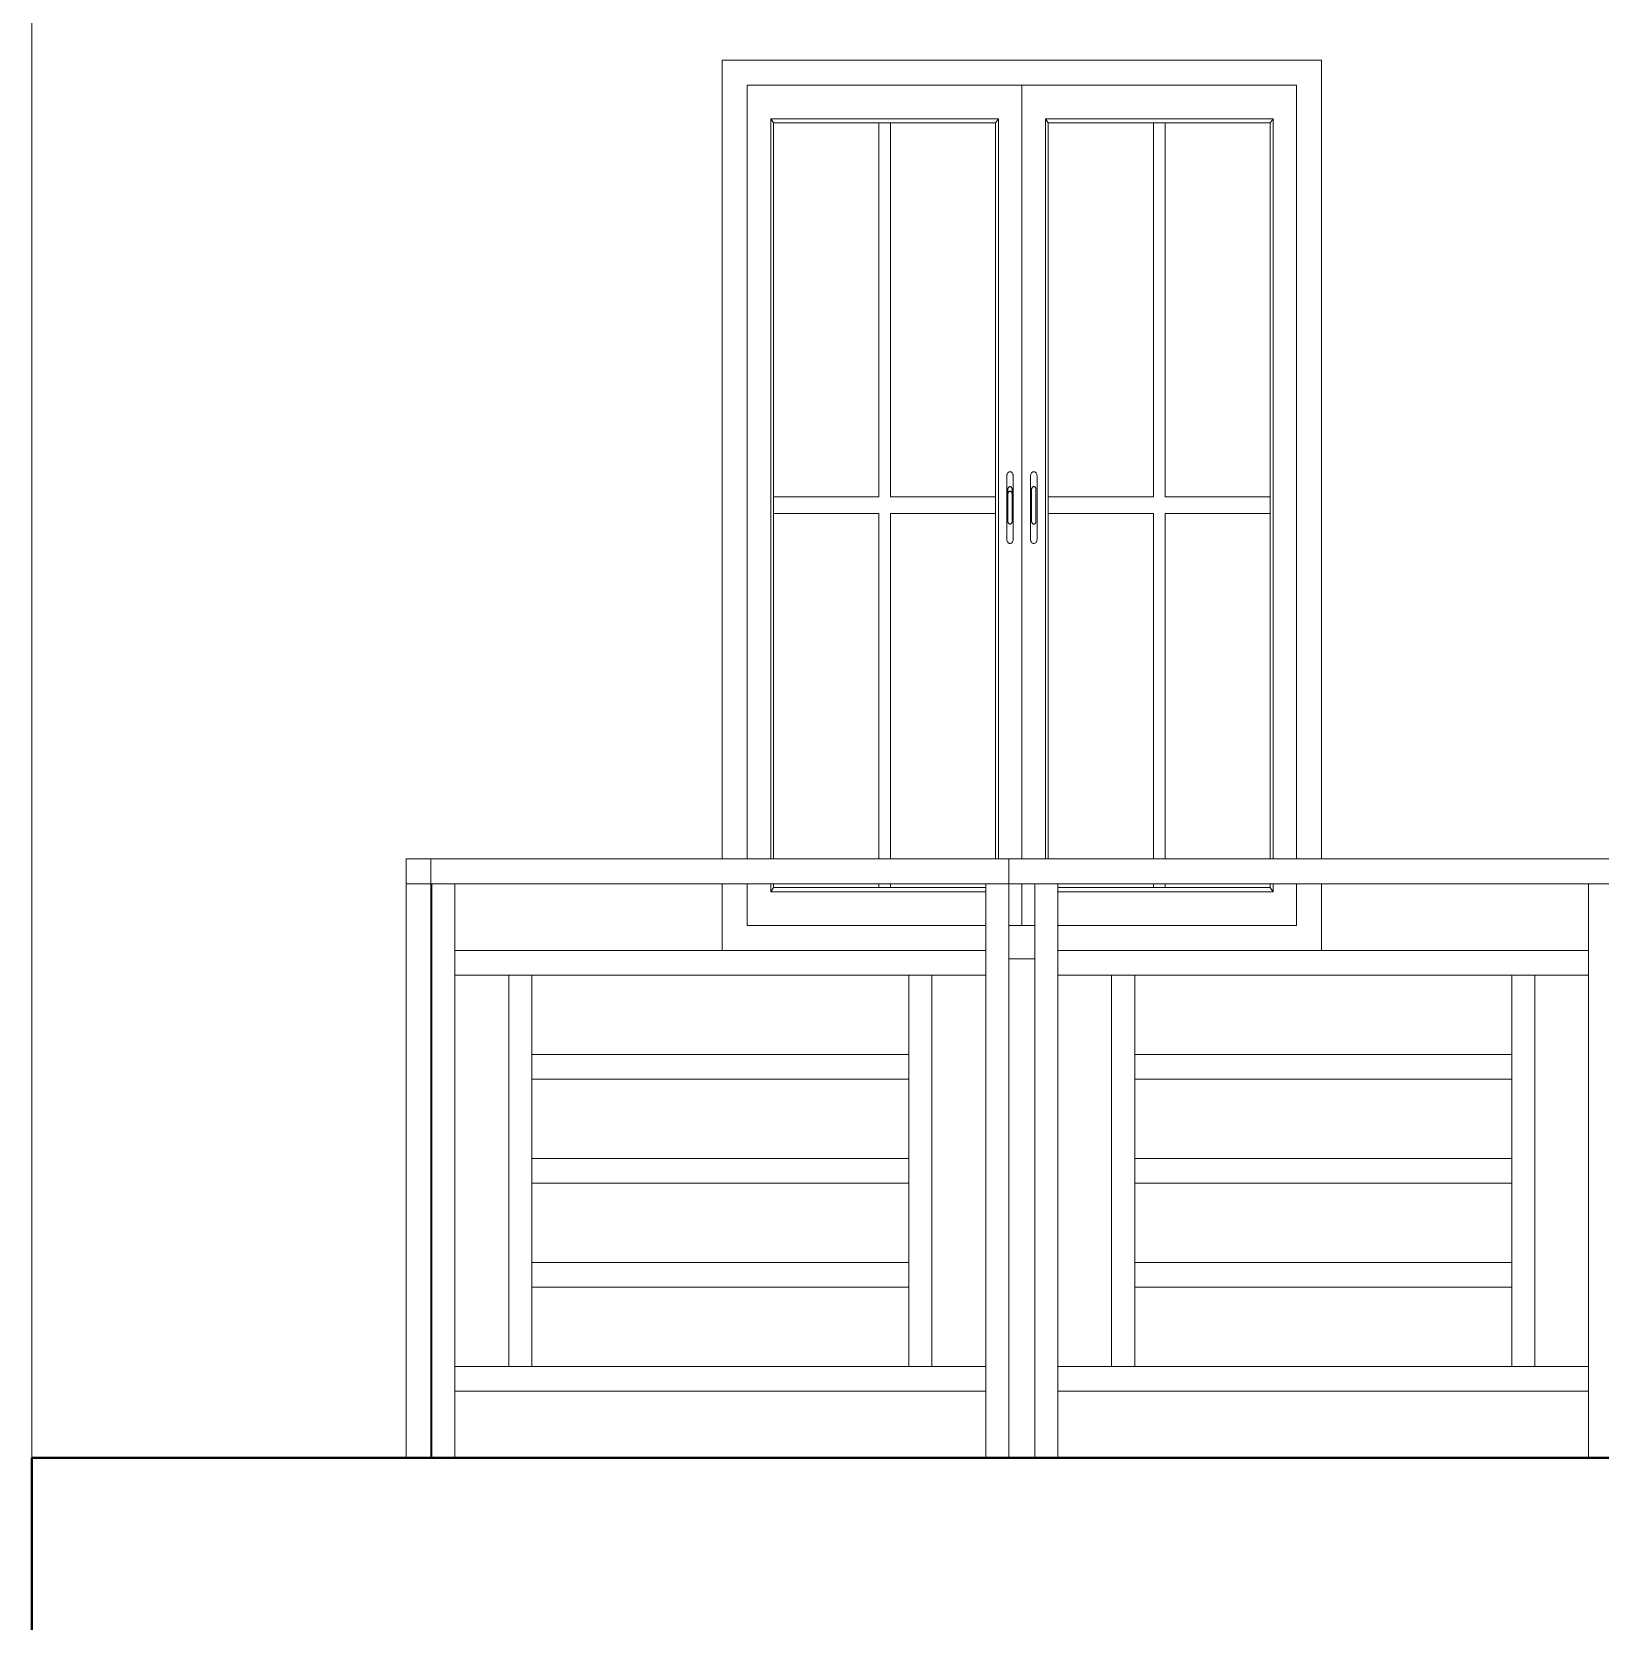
# Model space of a CAD drawing. Header units: inches. Extents: x 135267 to 147066, y -21506 to -19082.
# Drawn here: x 138689.8 to 138784, y -20262.1 to -20166.6 of the extents above; entities that cross this region are included whole.
import ezdxf

# ---------------------------------------------------------------- set-up
doc = ezdxf.new("R2010")
doc.units = ezdxf.units.IN
doc.header["$LTSCALE"] = 0.5
doc.header["$MEASUREMENT"] = 0
for name, color, linetype, lineweight in [('PARAPET', 50, 'Continuous', 13), ('wall', 1, 'Continuous', 40), ('window', 4, 'Continuous', 13)]:
    doc.layers.add(name, color=color, linetype=linetype, lineweight=lineweight)

msp = doc.modelspace()

# ---------------------------------------------------------------- linework, layer by layer
at = {"layer": 'PARAPET'}
for p, q in [((138689.792, -20252.295), (138689.792, -20132.295)), ((138712.273, -20216.295), (138712.273, -20217.795)), ((138713.773, -20216.295), (138712.273, -20216.295)), ((138713.773, -20216.295), (138731.273, -20216.295)), ((138713.773, -20216.295), (138713.773, -20252.295)), ((138731.273, -20216.295), (138747.864, -20216.295)), ((138747.864, -20216.295), (138748.489, -20216.295)), ((138748.489, -20252.295), (138748.489, -20216.295)), ((138748.489, -20216.295), (138749.273, -20216.295)), ((138749.273, -20216.295), (138767.273, -20216.295)), ((138767.273, -20216.295), (138784.706, -20216.295)), ((138712.273, -20217.795), (138820.923, -20217.795)), ((138712.273, -20252.295), (138712.273, -20217.795)), ((138713.825, -20252.295), (138713.825, -20217.795)), ((138715.211, -20252.295), (138715.211, -20217.795)), ((138747.103, -20252.295), (138747.103, -20217.795)), ((138750.041, -20252.295), (138750.041, -20217.795)), ((138751.428, -20218.018), (138751.428, -20217.795)), ((138751.428, -20252.295), (138751.428, -20218.018)), ((138783.319, -20252.295), (138783.319, -20217.795)), ((138715.211, -20221.795), (138731.273, -20221.795)), ((138731.273, -20221.795), (138747.103, -20221.795)), ((138751.428, -20221.795), (138767.273, -20221.795)), ((138767.273, -20221.795), (138783.319, -20221.795)), ((138747.103, -20223.295), (138715.211, -20223.295)), ((138718.447, -20246.795), (138718.447, -20223.295)), ((138719.833, -20246.795), (138719.833, -20223.295)), ((138742.481, -20246.795), (138742.481, -20223.295)), ((138743.867, -20246.795), (138743.867, -20223.295)), ((138783.319, -20223.295), (138751.428, -20223.295)), ((138754.663, -20246.795), (138754.663, -20223.295)), ((138756.05, -20246.795), (138756.05, -20223.295)), ((138778.697, -20246.795), (138778.697, -20223.295)), ((138780.084, -20246.795), (138780.084, -20223.295)), ((138719.833, -20228.045), (138742.481, -20228.045)), ((138756.05, -20228.045), (138778.697, -20228.045)), ((138742.481, -20229.545), (138719.833, -20229.545)), ((138778.697, -20229.545), (138756.05, -20229.545)), ((138719.833, -20234.295), (138742.481, -20234.295)), ((138756.05, -20234.295), (138778.697, -20234.295)), ((138742.481, -20235.795), (138719.833, -20235.795)), ((138778.697, -20235.795), (138756.05, -20235.795)), ((138719.833, -20240.545), (138742.481, -20240.545)), ((138756.05, -20240.545), (138778.697, -20240.545)), ((138742.481, -20242.045), (138719.833, -20242.045)), ((138778.697, -20242.045), (138756.05, -20242.045)), ((138718.447, -20246.795), (138715.211, -20246.795)), ((138719.833, -20246.795), (138718.447, -20246.795)), ((138742.481, -20246.795), (138719.833, -20246.795)), ((138743.867, -20246.795), (138742.481, -20246.795)), ((138747.103, -20246.795), (138743.867, -20246.795)), ((138754.663, -20246.795), (138751.428, -20246.795)), ((138756.05, -20246.795), (138754.663, -20246.795)), ((138778.697, -20246.795), (138756.05, -20246.795)), ((138780.084, -20246.795), (138778.697, -20246.795)), ((138783.319, -20246.795), (138780.084, -20246.795)), ((138747.103, -20248.295), (138715.211, -20248.295)), ((138783.319, -20248.295), (138751.428, -20248.295))]:
    msp.add_line(p, q, dxfattribs=at)
at = {"layer": 'wall'}
for p in [(138833.923, -20252.295), (138689.792, -20266.295)]:
    msp.add_line(p, (138689.792, -20252.295), dxfattribs=at)
at = {"layer": 'window'}
for p, q in [((138767.273, -20168.295), (138731.273, -20168.295)), ((138731.273, -20216.295), (138731.273, -20168.295)), ((138767.273, -20216.295), (138767.273, -20168.295)), ((138732.773, -20216.295), (138732.773, -20169.795)), ((138732.773, -20169.795), (138765.773, -20169.795)), ((138749.273, -20169.795), (138749.273, -20216.295)), ((138765.773, -20169.795), (138765.773, -20216.295)), ((138747.864, -20171.818), (138734.182, -20171.818)), ((138734.182, -20171.818), (138734.182, -20216.295)), ((138734.358, -20172.071), (138734.182, -20171.818)), ((138734.358, -20172.071), (138734.358, -20216.295)), ((138734.358, -20172.071), (138747.688, -20172.071)), ((138740.671, -20172.071), (138740.671, -20194.539)), ((138741.375, -20172.071), (138741.375, -20194.539)), ((138747.688, -20172.071), (138747.864, -20171.818)), ((138747.688, -20216.295), (138747.688, -20172.071)), ((138747.864, -20216.295), (138747.864, -20171.818)), ((138750.682, -20216.295), (138750.682, -20171.818)), ((138750.682, -20171.818), (138764.364, -20171.818)), ((138750.858, -20172.071), (138750.682, -20171.818)), ((138750.858, -20216.295), (138750.858, -20172.071)), ((138764.188, -20172.071), (138750.858, -20172.071)), ((138757.171, -20172.071), (138757.171, -20194.539)), ((138757.875, -20172.071), (138757.875, -20194.539)), ((138764.188, -20172.071), (138764.364, -20171.818)), ((138764.188, -20172.071), (138764.188, -20216.295)), ((138764.364, -20171.818), (138764.364, -20216.295)), ((138748.367, -20193.243), (138748.365, -20193.282)), ((138748.365, -20193.282), (138748.365, -20197.097)), ((138748.374, -20193.205), (138748.367, -20193.243)), ((138748.386, -20193.169), (138748.374, -20193.205)), ((138748.402, -20193.136), (138748.386, -20193.169)), ((138748.422, -20193.106), (138748.402, -20193.136)), ((138748.445, -20193.081), (138748.422, -20193.106)), ((138748.471, -20193.06), (138748.445, -20193.081)), ((138748.499, -20193.045), (138748.471, -20193.06)), ((138748.528, -20193.036), (138748.499, -20193.045)), ((138748.559, -20193.033), (138748.528, -20193.036)), ((138748.589, -20193.036), (138748.559, -20193.033)), ((138748.618, -20193.045), (138748.589, -20193.036)), ((138748.647, -20193.06), (138748.618, -20193.045)), ((138748.672, -20193.081), (138748.647, -20193.06)), ((138748.696, -20193.106), (138748.672, -20193.081)), ((138748.715, -20193.136), (138748.696, -20193.106)), ((138748.731, -20193.169), (138748.715, -20193.136)), ((138748.743, -20193.205), (138748.731, -20193.169)), ((138748.75, -20193.243), (138748.743, -20193.205)), ((138748.752, -20193.282), (138748.743, -20193.205)), ((138748.752, -20193.282), (138748.75, -20193.243)), ((138748.752, -20197.097), (138748.752, -20193.282)), ((138749.793, -20193.282), (138749.803, -20193.205)), ((138749.793, -20193.282), (138749.796, -20193.243)), ((138749.793, -20197.097), (138749.793, -20193.282)), ((138749.796, -20193.243), (138749.803, -20193.205)), ((138749.803, -20193.205), (138749.814, -20193.169)), ((138749.814, -20193.169), (138749.83, -20193.136)), ((138749.85, -20193.106), (138749.83, -20193.136)), ((138749.873, -20193.081), (138749.85, -20193.106)), ((138749.873, -20193.081), (138749.899, -20193.06)), ((138749.927, -20193.045), (138749.899, -20193.06)), ((138749.957, -20193.036), (138749.927, -20193.045)), ((138749.987, -20193.033), (138749.957, -20193.036)), ((138750.017, -20193.036), (138749.987, -20193.033)), ((138750.017, -20193.036), (138750.047, -20193.045)), ((138750.047, -20193.045), (138750.075, -20193.06)), ((138750.075, -20193.06), (138750.101, -20193.081)), ((138750.101, -20193.081), (138750.124, -20193.106)), ((138750.124, -20193.106), (138750.144, -20193.136)), ((138750.16, -20193.169), (138750.144, -20193.136)), ((138750.171, -20193.205), (138750.16, -20193.169)), ((138750.178, -20193.243), (138750.171, -20193.205)), ((138750.178, -20193.243), (138750.181, -20193.282)), ((138750.181, -20193.282), (138750.181, -20197.097)), ((138748.428, -20194.09), (138748.43, -20194.064)), ((138748.43, -20194.344), (138748.428, -20194.09)), ((138748.428, -20194.37), (138748.43, -20194.344)), ((138748.428, -20196.01), (138748.428, -20194.37)), ((138748.43, -20194.064), (138748.435, -20194.038)), ((138748.43, -20194.344), (138748.435, -20194.318)), ((138748.435, -20194.038), (138748.443, -20194.014)), ((138748.435, -20194.318), (138748.443, -20194.294)), ((138748.443, -20194.014), (138748.453, -20193.992)), ((138748.443, -20194.294), (138748.453, -20194.271)), ((138748.453, -20193.992), (138748.467, -20193.972)), ((138748.453, -20194.271), (138748.467, -20194.252)), ((138748.467, -20193.972), (138748.482, -20193.955)), ((138748.467, -20194.252), (138748.482, -20194.235)), ((138748.482, -20193.955), (138748.499, -20193.941)), ((138748.482, -20194.235), (138748.499, -20194.221)), ((138748.499, -20193.941), (138748.518, -20193.931)), ((138748.499, -20194.221), (138748.518, -20194.211)), ((138748.518, -20193.931), (138748.538, -20193.925)), ((138748.518, -20194.211), (138748.538, -20194.205)), ((138748.538, -20193.925), (138748.559, -20193.923)), ((138748.538, -20194.205), (138748.559, -20194.203)), ((138748.559, -20193.923), (138748.579, -20193.925)), ((138748.559, -20194.203), (138748.579, -20194.205)), ((138748.579, -20193.925), (138748.599, -20193.931)), ((138748.579, -20194.205), (138748.599, -20194.211)), ((138748.599, -20193.931), (138748.618, -20193.941)), ((138748.599, -20194.211), (138748.618, -20194.221)), ((138748.618, -20193.941), (138748.635, -20193.955)), ((138748.618, -20194.221), (138748.635, -20194.235)), ((138748.635, -20193.955), (138748.651, -20193.972)), ((138748.635, -20194.235), (138748.651, -20194.252)), ((138748.651, -20193.972), (138748.664, -20193.992)), ((138748.651, -20194.252), (138748.664, -20194.271)), ((138748.664, -20193.992), (138748.675, -20194.014)), ((138748.664, -20194.271), (138748.675, -20194.294)), ((138748.675, -20194.014), (138748.682, -20194.038)), ((138748.675, -20194.294), (138748.682, -20194.318)), ((138748.682, -20194.038), (138748.687, -20194.064)), ((138748.682, -20194.318), (138748.687, -20194.344)), ((138748.687, -20194.064), (138748.689, -20194.09)), ((138748.687, -20194.344), (138748.689, -20194.09)), ((138748.687, -20194.344), (138748.689, -20194.37)), ((138748.689, -20196.01), (138748.689, -20194.37)), ((138749.858, -20194.064), (138749.857, -20194.09)), ((138749.857, -20194.09), (138749.857, -20196.01)), ((138749.863, -20194.038), (138749.858, -20194.064)), ((138749.871, -20194.014), (138749.863, -20194.038)), ((138749.882, -20193.992), (138749.871, -20194.014)), ((138749.895, -20193.972), (138749.882, -20193.992)), ((138749.91, -20193.955), (138749.895, -20193.972)), ((138749.928, -20193.941), (138749.91, -20193.955)), ((138749.947, -20193.931), (138749.928, -20193.941)), ((138749.967, -20193.925), (138749.947, -20193.931)), ((138749.987, -20193.923), (138749.967, -20193.925)), ((138750.007, -20193.925), (138749.987, -20193.923)), ((138750.027, -20193.931), (138750.007, -20193.925)), ((138750.046, -20193.941), (138750.027, -20193.931)), ((138750.063, -20193.955), (138750.046, -20193.941)), ((138750.079, -20193.972), (138750.063, -20193.955)), ((138750.092, -20193.992), (138750.079, -20193.972)), ((138750.103, -20194.014), (138750.092, -20193.992)), ((138750.111, -20194.038), (138750.103, -20194.014)), ((138750.116, -20194.064), (138750.111, -20194.038)), ((138750.117, -20194.09), (138750.116, -20194.064)), ((138750.117, -20196.01), (138750.117, -20194.09)), ((138740.671, -20194.539), (138734.358, -20194.539)), ((138747.688, -20194.539), (138741.375, -20194.539)), ((138750.858, -20194.539), (138757.171, -20194.539)), ((138757.875, -20194.539), (138764.188, -20194.539)), ((138740.671, -20195.551), (138734.358, -20195.551)), ((138740.671, -20195.551), (138740.671, -20216.295)), ((138741.375, -20195.551), (138741.375, -20216.295)), ((138747.688, -20195.551), (138741.375, -20195.551)), ((138748.428, -20196.01), (138748.43, -20196.036)), ((138748.43, -20196.036), (138748.435, -20196.062)), ((138748.435, -20196.062), (138748.443, -20196.086)), ((138748.443, -20196.086), (138748.453, -20196.108)), ((138748.453, -20196.108), (138748.467, -20196.128)), ((138748.467, -20196.128), (138748.482, -20196.145)), ((138748.482, -20196.145), (138748.499, -20196.159)), ((138748.499, -20196.159), (138748.518, -20196.169)), ((138748.518, -20196.169), (138748.538, -20196.175)), ((138748.538, -20196.175), (138748.559, -20196.177)), ((138748.559, -20196.177), (138748.579, -20196.175)), ((138748.579, -20196.175), (138748.599, -20196.169)), ((138748.599, -20196.169), (138748.618, -20196.159)), ((138748.618, -20196.159), (138748.635, -20196.145)), ((138748.635, -20196.145), (138748.651, -20196.128)), ((138748.651, -20196.128), (138748.664, -20196.108)), ((138748.664, -20196.108), (138748.675, -20196.086)), ((138748.675, -20196.086), (138748.682, -20196.062)), ((138748.682, -20196.062), (138748.687, -20196.036)), ((138748.687, -20196.036), (138748.689, -20196.01)), ((138749.858, -20196.036), (138749.857, -20196.01)), ((138749.863, -20196.062), (138749.858, -20196.036)), ((138749.871, -20196.086), (138749.863, -20196.062)), ((138749.882, -20196.108), (138749.871, -20196.086)), ((138749.895, -20196.128), (138749.882, -20196.108)), ((138749.91, -20196.145), (138749.895, -20196.128)), ((138749.928, -20196.159), (138749.91, -20196.145)), ((138749.947, -20196.169), (138749.928, -20196.159)), ((138749.967, -20196.175), (138749.947, -20196.169)), ((138749.987, -20196.177), (138749.967, -20196.175)), ((138750.007, -20196.175), (138749.987, -20196.177)), ((138750.027, -20196.169), (138750.007, -20196.175)), ((138750.046, -20196.159), (138750.027, -20196.169)), ((138750.063, -20196.145), (138750.046, -20196.159)), ((138750.079, -20196.128), (138750.063, -20196.145)), ((138750.092, -20196.108), (138750.079, -20196.128)), ((138750.103, -20196.086), (138750.092, -20196.108)), ((138750.111, -20196.062), (138750.103, -20196.086)), ((138750.116, -20196.036), (138750.111, -20196.062)), ((138750.117, -20196.01), (138750.116, -20196.036)), ((138750.858, -20195.551), (138757.171, -20195.551)), ((138757.171, -20195.551), (138757.171, -20216.295)), ((138757.875, -20195.551), (138764.188, -20195.551)), ((138757.875, -20195.551), (138757.875, -20216.295)), ((138748.367, -20197.136), (138748.365, -20197.097)), ((138748.365, -20197.097), (138748.374, -20197.174)), ((138748.367, -20197.136), (138748.374, -20197.174)), ((138748.374, -20197.174), (138748.386, -20197.21)), ((138748.386, -20197.21), (138748.402, -20197.243)), ((138748.402, -20197.243), (138748.422, -20197.273)), ((138748.422, -20197.273), (138748.445, -20197.298)), ((138748.445, -20197.298), (138748.471, -20197.319)), ((138748.647, -20197.319), (138748.672, -20197.298)), ((138748.672, -20197.298), (138748.696, -20197.273)), ((138748.696, -20197.273), (138748.715, -20197.243)), ((138748.715, -20197.243), (138748.731, -20197.21)), ((138748.731, -20197.21), (138748.743, -20197.174)), ((138748.743, -20197.174), (138748.75, -20197.136)), ((138748.75, -20197.136), (138748.752, -20197.097)), ((138749.796, -20197.136), (138749.793, -20197.097)), ((138749.803, -20197.174), (138749.796, -20197.136)), ((138749.803, -20197.174), (138749.814, -20197.21)), ((138749.814, -20197.21), (138749.83, -20197.243)), ((138749.83, -20197.243), (138749.85, -20197.273)), ((138749.873, -20197.298), (138749.85, -20197.273)), ((138749.899, -20197.319), (138749.873, -20197.298)), ((138750.101, -20197.298), (138750.075, -20197.319)), ((138750.101, -20197.298), (138750.124, -20197.273)), ((138750.124, -20197.273), (138750.144, -20197.243)), ((138750.144, -20197.243), (138750.16, -20197.21)), ((138750.171, -20197.174), (138750.16, -20197.21)), ((138750.181, -20197.097), (138750.171, -20197.174)), ((138750.178, -20197.136), (138750.171, -20197.174)), ((138750.178, -20197.136), (138750.181, -20197.097)), ((138748.471, -20197.319), (138748.499, -20197.334)), ((138748.499, -20197.334), (138748.528, -20197.343)), ((138748.528, -20197.343), (138748.559, -20197.346)), ((138748.559, -20197.346), (138748.589, -20197.343)), ((138748.589, -20197.343), (138748.618, -20197.334)), ((138748.618, -20197.334), (138748.647, -20197.319)), ((138749.899, -20197.319), (138749.927, -20197.334)), ((138749.957, -20197.343), (138749.927, -20197.334)), ((138749.987, -20197.346), (138749.957, -20197.343)), ((138749.987, -20197.346), (138750.017, -20197.343)), ((138750.017, -20197.343), (138750.047, -20197.334)), ((138750.075, -20197.319), (138750.047, -20197.334)), ((138731.273, -20221.795), (138731.273, -20217.795)), ((138732.773, -20220.295), (138732.773, -20217.795)), ((138734.182, -20217.795), (138734.182, -20218.271)), ((138734.358, -20218.018), (138734.182, -20218.271)), ((138734.182, -20218.271), (138747.103, -20218.271)), ((138734.358, -20217.795), (138734.358, -20218.018)), ((138734.358, -20218.018), (138747.103, -20218.018)), ((138740.671, -20217.795), (138740.671, -20218.018)), ((138741.375, -20217.795), (138741.375, -20218.018)), ((138749.273, -20217.795), (138749.273, -20220.295)), ((138764.188, -20218.018), (138751.428, -20218.018)), ((138764.364, -20218.271), (138751.428, -20218.271)), ((138757.171, -20217.795), (138757.171, -20218.018)), ((138757.875, -20217.795), (138757.875, -20218.018)), ((138764.188, -20217.795), (138764.188, -20218.018)), ((138764.188, -20218.018), (138764.364, -20218.271)), ((138764.364, -20217.795), (138764.364, -20218.271)), ((138765.773, -20217.795), (138765.773, -20220.295)), ((138767.273, -20221.795), (138767.273, -20217.795)), ((138747.103, -20220.295), (138732.773, -20220.295)), ((138750.041, -20220.295), (138748.489, -20220.295)), ((138765.773, -20220.295), (138751.428, -20220.295)), ((138750.041, -20222.295), (138748.489, -20222.295))]:
    msp.add_line(p, q, dxfattribs=at)

doc.saveas('drawing.dxf')
